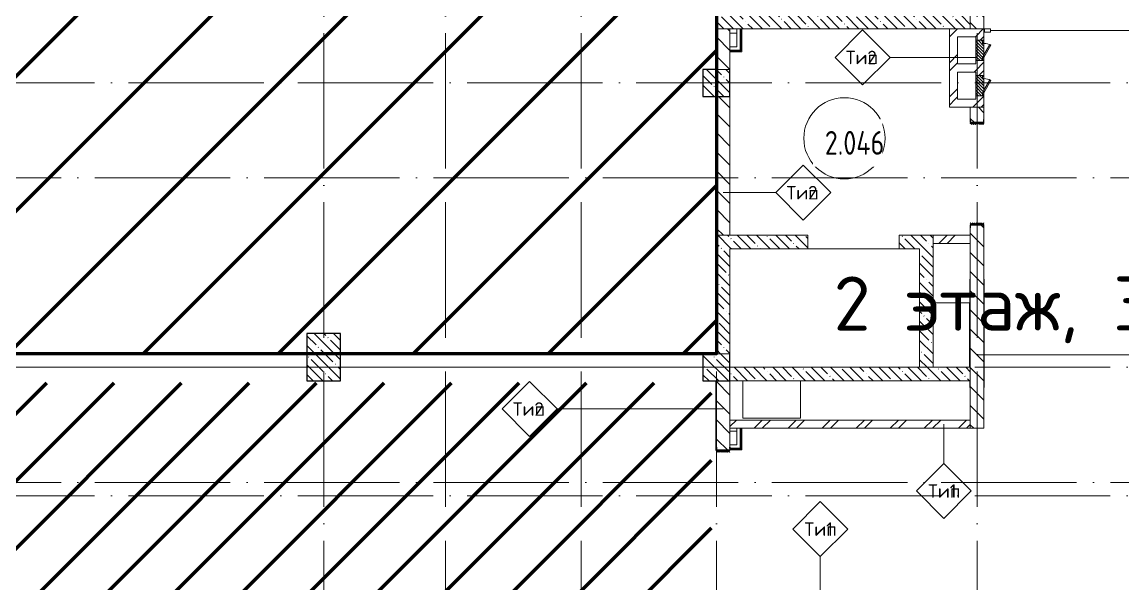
# Model space of a CAD drawing. Header units: millimetres. Extents: x -68946 to 288321, y -402657 to 324925.
# Drawn here: x 154953 to 171213, y -95860 to -87560 of the extents above; entities that cross this region are included whole.
import ezdxf

# ---------------------------------------------------------------- set-up
doc = ezdxf.new("R2010")
doc.units = ezdxf.units.MM
doc.linetypes.add('ADSK_Линия сетки', pattern=[2500, 2000, -250, 0, -250])
for name, color, linetype, lineweight in [('3.4) ПТ-2         4 вып', 70, 'Continuous', 60), ('3.4) ПТ-5         4 вып', 150, 'Continuous', 60), ('A-AREA-____-IDEN', 250, 'Continuous', 9), ('A-DETL-GENF-OTLN', 250, 'Continuous', 5), ('A-DOOR-____-MCUT', 250, 'Continuous', 5), ('A-DOOR-____-OTLN', 250, 'Continuous', 5), ('A-FLOR-____-OTLN', 192, 'Continuous', 9), ('A-WALL-____-IDEN', 250, 'Continuous', 9), ('A-WALL-____-MCUT', 250, 'Continuous', 13), ('A-WALL-____-PATT', 250, 'Continuous', 13), ('A-WALL-FNSH-MCUT', 250, 'Continuous', 13), ('G-____-____-TEXT', 250, 'Continuous', 9), ('I-WALL-____-OTLN', 250, 'Continuous', 9), ('S-BEAM-____-OTLN', 12, 'Continuous', 9), ('S-COLS-____-MCUT', 250, 'Continuous', 25), ('S-COLS-____-OTLN', 250, 'Continuous', 9), ('S-GRID-____-OTLN', 250, 'Continuous', 9)]:
    doc.layers.add(name, color=color, linetype=linetype, lineweight=lineweight)
doc.styles.add('ISOCPEUR', font='isocpeur.ttf', dxfattribs={"width": 0.8, "height": 100})
doc.styles.add('ISOCPEUR_3', font='isocpeur.ttf', dxfattribs={"height": 250})
doc.styles.add('ISOCPEUR_6', font='isocpeur.ttf', dxfattribs={"height": 3.5})
pattern_1 = [(45, (28708.77, -120984.93), (-251.4472, 251.4472), []), (45, (28708.77, -120603.93), (-251.4472, 251.4472), [])]
pattern_2 = [(135, (28708.77, -120984.93), (-141.42136, -141.42136), [])]
pattern_3 = [(135, (28708.77, -120984.93), (-142.5612, -142.5612), []), (135, (28851.33, -120984.93), (-142.5612, -142.5612), [252.016, -50.403, 3.353, -47.05])]
pattern_4 = [(45, (125, 0), (-22.6274, 22.6274), [])]

# ---------------------------------------------------------------- blocks, each defined once
blk = doc.blocks.new('Дверь_СКБ_2Ст_Внутренняя1 - Н_ВВ-10_3_2200x2600h_Фрамуга сверху 2-42980832-АР1_Кладочный план 2 этажа С2и3')
at = {"layer": 'A-DOOR-____-OTLN'}
h = blk.add_hatch(dxfattribs=at)
h.set_pattern_fill('FP_7', color=256, style=0, pattern_type=2)
h.set_pattern_definition([(45, (-921.384, 164.685), (-14.1421, 14.1421), []), (135, (-921.384, 164.685), (-14.1421, -14.1421), [])])
h.paths.add_polyline_path([(-1063, 100), (-1088, 100), (-1088, -100), (-1063, -100), (-1063, 3)])
h = blk.add_hatch(dxfattribs=at)
h.set_pattern_fill('FP_6', color=256, style=0, pattern_type=2)
h.set_pattern_definition([(135, (1201.41, 164.685), (-14.1421, -14.1421), []), (225, (1201.41, 164.685), (14.1421, -14.1421), [])])
h.paths.add_polyline_path([(1112, -100), (1112, 100), (1087, 100), (1087, -100)])
blk = doc.blocks.new('Дверь_СКБ_2Ст_Внутренняя1 - Н_Д-6л_1500x2100h_Лифтовой холл _зона безопасности МГН_-42057417-АР1_Кладочный план 2 этажа С2и3')
at = {"layer": 'A-DOOR-____-OTLN'}
h = blk.add_hatch(dxfattribs=at)
h.set_pattern_fill('FP_33', color=256, style=0, pattern_type=2)
h.set_pattern_definition([(45, (-571.384, 164.685), (-14.1421, 14.1421), []), (135, (-571.384, 164.685), (-14.1421, -14.1421), [])])
h.paths.add_polyline_path([(-737.5, -100), (-712.5, -100), (-712.5, 100), (-737.5, 100)])
h = blk.add_hatch(dxfattribs=at)
h.set_pattern_fill('FP_32', color=256, style=0, pattern_type=2)
h.set_pattern_definition([(135, (1551.41, 164.685), (-14.14214, -14.14214), []), (225, (1551.41, 164.685), (14.14214, -14.14214), [])])
h.paths.add_polyline_path([(737.5, -100), (762.5, -100), (762.5, 100), (737.5, 100)])
blk = doc.blocks.new('ADSK_КолоннаНесущая_Швеллер_Гнутый_ГОСТ 8278-83 - 200х50х4_таб_1 2-V44-АР1_Кладочный план 2 этажа С2и3')
at = {"layer": 'S-COLS-____-MCUT'}
for p, q in [((-6, -90), (-6, 90)), ((0, 96), (40, 96)), ((40, 100), (20, 100)), ((40, 96), (40, 100)), ((40, -96), (0, -96)), ((20, -100), (40, -100)), ((40, -100), (40, -96))]:
    blk.add_line(p, q, dxfattribs=at)
for centre, radius, start, end in [((0, 90), 10, 90, 180), ((0, 90), 6, 90, 180), ((0, -90), 10, 180, 270), ((0, -90), 6, 180, 270)]:
    blk.add_arc(centre, radius, start, end, dxfattribs=at)
blk = doc.blocks.new('ADSK_КолоннаНесущая_Швеллер_Гнутый_ГОСТ 8278-83 - 200х50х4_таб_1 2-V46-АР1_Кладочный план 2 этажа С2и3')
at = {"layer": 'S-COLS-____-MCUT'}
for p, q in [((-6, -90), (-6, 90)), ((0, 96), (40, 96)), ((40, 100), (20, 100)), ((40, 96), (40, 100)), ((40, -96), (0, -96)), ((20, -100), (40, -100)), ((40, -100), (40, -96))]:
    blk.add_line(p, q, dxfattribs=at)
for centre, radius, start, end in [((0, 90), 10, 90, 179.9936), ((0, 90), 6, 90, 180), ((0, -90), 10, 180.0064, 270), ((0, -90), 6, 180, 270)]:
    blk.add_arc(centre, radius, start, end, dxfattribs=at)
blk = doc.blocks.new('ASML_АР_ЭП_Уголок - ЭП_Уголок-39133254-АР1_Кладочный план 2 этажа С2и3')
at = {"layer": 'S-BEAM-____-OTLN', "lineweight": 5}
for p, q in [((-800, 0), (-800, 6)), ((-800, 0), (500, 0)), ((700, 0), (800, 0)), ((800, 6), (800, 0))]:
    blk.add_line(p, q, dxfattribs=at)
blk = doc.blocks.new('ASML_АР_ЭП_Уголок - ЭП_Уголок-39133255-АР1_Кладочный план 2 этажа С2и3')
at = {"layer": 'S-BEAM-____-OTLN', "lineweight": 5}
for p, q in [((-800, -6), (-800, 0)), ((800, 0), (-800, 0)), ((800, 0), (800, -6))]:
    blk.add_line(p, q, dxfattribs=at)
blk = doc.blocks.new('DM_Штора_Противодымная_Doormaster_E-60 - ш_4400 х в_2500-40883804-АР1_Кладочный план 2 этажа С2и3')
at = {"layer": 'A-DOOR-____-MCUT'}
for p, q in [((-2075, 150), (-2165, 150)), ((-2165, 150), (-2165, 100)), ((-2165, 100), (-2075, 100)), ((-2075, 100), (-2075, 150)), ((-2075, 125), (2325, 125)), ((2325, 150), (2325, 100)), ((2415, 150), (2325, 150)), ((2325, 100), (2415, 100)), ((2415, 100), (2415, 150))]:
    blk.add_line(p, q, dxfattribs=at)
blk = doc.blocks.new('АР_Люк - ЛРС_ВК_300х2000_СС-40365405-АР1_Кладочный план 2 этажа С2и3')
at = {"layer": 'A-DOOR-____-OTLN'}
h = blk.add_hatch(dxfattribs=at)
h.set_pattern_fill('FP_88', color=256, style=0, pattern_type=2)
h.set_pattern_definition(pattern_4)
h.paths.add_polyline_path([(275, -60), (275, 60), (-25, 60), (-25, -60)])
at = {"layer": 'A-DETL-GENF-OTLN'}
for p, q in [((275, 60), (-25, 60)), ((-25, 60), (-25, -60)), ((275, -60), (275, 60)), ((-25, -60), (275, -60))]:
    blk.add_line(p, q, dxfattribs=at)
at = {"layer": 'A-DOOR-____-MCUT'}
for p, q in [((48, 165), (38, 148)), ((230, 60), (48, 165)), ((20, 60), (-15, 60)), ((-15, 60), (-15, 40)), ((-15, 40), (20, 40)), ((20, 40), (20, 60)), ((38, 148), (190, 60)), ((190, 60), (220, 43)), ((220, 43), (230, 60)), ((265, 60), (230, 60)), ((230, 60), (230, 40)), ((230, 40), (265, 40)), ((265, 40), (265, 60))]:
    blk.add_line(p, q, dxfattribs=at)
blk.add_arc((230, 60), 210, 150, 180, dxfattribs=at)
blk = doc.blocks.new('АР_Люк - ЛРС_ВК_300х2000_СС-V61-АР1_Кладочный план 2 этажа С2и3')
at = {"layer": 'A-DOOR-____-OTLN'}
h = blk.add_hatch(dxfattribs=at)
h.set_pattern_fill('FP_88', color=256, style=0, pattern_type=2)
h.set_pattern_definition(pattern_4)
h.paths.add_polyline_path([(275, -60), (275, 60), (-25, 60), (-25, -60)])
at = {"layer": 'A-DETL-GENF-OTLN'}
for p, q in [((275, 60), (-25, 60)), ((-25, 60), (-25, -60)), ((275, -60), (275, 60)), ((-25, -60), (275, -60))]:
    blk.add_line(p, q, dxfattribs=at)
at = {"layer": 'A-DOOR-____-MCUT'}
for p, q in [((48, 165), (38, 148)), ((230, 60), (48, 165)), ((20, 60), (-15, 60)), ((-15, 60), (-15, 40)), ((-15, 40), (20, 40)), ((20, 40), (20, 60)), ((38, 148), (190, 60)), ((190, 60), (220, 43)), ((220, 43), (230, 60)), ((265, 60), (230, 60)), ((230, 60), (230, 40)), ((230, 40), (265, 40)), ((265, 40), (265, 60))]:
    blk.add_line(p, q, dxfattribs=at)
blk.add_arc((230, 60), 210, 150, 180, dxfattribs=at)
blk = doc.blocks.new('AAR_СКБ_Марка_Помещения_мал - Номер-28977439-АР1_Кладочный план 2 этажа С2и3')
at = {"layer": 'A-AREA-____-IDEN'}
blk.add_circle((-0.028, 0), 3, dxfattribs=at)
blk = doc.blocks.new('ADSK_Марка_Стена - Типоразмер_ADSK_Марка-30564887-АР1_Кладочный план 2 этажа С2и3')
at = {"layer": 'A-WALL-____-IDEN'}
for p, q in [((-0.16, 4.37), (-4.21, 0.31)), ((3.9, 0.31), (-0.16, 4.37)), ((-4.21, 0.31), (-0.16, -3.74)), ((-0.16, -3.74), (3.9, 0.31))]:
    blk.add_line(p, q, dxfattribs=at)

msp = doc.modelspace()

# ---------------------------------------------------------------- hatches: boundary and pattern name
at = {"layer": '3.4) ПТ-2         4 вып'}
h = msp.add_hatch(dxfattribs=at)
h.set_pattern_fill('ANSI31', color=256, scale=222)
h.paths.add_polyline_path([(147408.7722, -85409.9342), (133608.7728, -85409.9342), (133608.7728, -101759.9342), (142758.7722, -101759.9342), (142758.7722, -110759.9342), (165136.7219, -110759.9342), (165136.7219, -98559.9347), (161208.7722, -98559.9347), (161208.7722, -105059.9342), (149908.7722, -105059.9342), (149908.7722, -98359.9342), (161008.7722, -98359.9342), (161008.7722, -98159.9347), (165136.7219, -98159.9347), (165136.7219, -92888.3519), (147408.7722, -92888.3519)])
h.paths.add_polyline_path([(141688.7725, -92339.9342), (144128.7722, -92339.9342), (144128.7722, -93379.9347), (141688.7725, -93379.9347)], flags=16)
h.paths.add_polyline_path([(141708.7722, -88989.9347), (141708.7722, -88259.9347), (142958.7722, -88259.9347), (142958.7722, -88989.9347)], flags=16)
h.paths.add_polyline_path([(141708.7722, -98159.9347), (142958.7722, -98159.9347), (142958.7722, -98859.9342), (141708.7722, -98859.9342)], flags=16)
at = {"layer": '3.4) ПТ-5         4 вып'}
h = msp.add_hatch(dxfattribs=at)
h.set_pattern_fill('ANSI31', color=256, scale=444)
h.paths.add_polyline_path([(165208.7503, -76059.9347), (147808.7503, -76059.9347), (147808.7503, -90919.9338), (148728.7722, -90919.9338), (148728.7722, -92459.9342), (165208.7503, -92459.9342)])
at = {"layer": 'A-WALL-____-PATT', "lineweight": 15}
h = msp.add_hatch(dxfattribs=at)
h.set_pattern_fill('FP_1', color=256, style=0, pattern_type=2)
h.set_pattern_definition(pattern_2)
h.paths.add_polyline_path([(169038.7722, -87659.9663), (169158.7722, -87659.9663), (169158.7722, -87359.9663), (168958.7722, -87359.9663), (168958.7722, -87659.9663)])
h.paths.add_polyline_path([(169158.7722, -86259.9663), (169158.7722, -82624.9351), (168958.7722, -82624.9351), (168958.7722, -86259.9663)])
h.paths.add_polyline_path([(169158.7722, -81524.9351), (169158.7722, -75659.9657), (168958.7722, -75659.9657), (168958.7722, -81524.9351)])
h = msp.add_hatch(dxfattribs=at)
h.set_pattern_fill('FP_40', color=256, style=0, pattern_type=2)
h.set_pattern_definition(pattern_3)
h.paths.add_polyline_path([(168768.7722, -87659.9663), (168958.7722, -87659.9663), (168958.7722, -87459.9663), (165208.7722, -87459.9663), (165208.7722, -87659.9663), (168648.7722, -87659.9663)])
h = msp.add_hatch(dxfattribs=at)
h.set_pattern_fill('FP_1', color=256, style=0, pattern_type=2)
h.set_pattern_definition(pattern_2)
h.paths.add_polyline_path([(165208.7722, -88259.9342), (165408.7722, -88259.9342), (165408.7722, -87659.9663), (165208.7722, -87659.9663), (165208.7722, -88234.7547)])
h = msp.add_hatch(dxfattribs=at)
h.set_pattern_fill('FP_12', color=256, style=0, pattern_type=2)
h.set_pattern_definition(pattern_1)
h.paths.add_polyline_path([(168648.7722, -88699.9663), (168768.7722, -88699.9663), (168768.7722, -87659.9663), (168648.7722, -87659.9663), (168648.7722, -88234.7547)])
h = msp.add_hatch(dxfattribs=at)
h.set_pattern_fill('FP_12', color=256, style=0, pattern_type=2)
h.set_pattern_definition(pattern_1)
h.paths.add_polyline_path([(169038.7722, -87779.9663), (169038.7722, -87659.9663), (168768.7722, -87659.9663), (168768.7722, -87779.9663)])
h = msp.add_hatch(dxfattribs=at)
h.set_pattern_fill('FP_12', color=256, style=0, pattern_type=2)
h.set_pattern_definition(pattern_1)
h.paths.add_polyline_path([(169038.7722, -88699.9663), (169158.7722, -88699.9663), (169158.7722, -88649.9663), (169038.7722, -88649.9663)])
h.paths.add_polyline_path([(169038.7722, -88349.9663), (169158.7722, -88349.9663), (169158.7722, -88129.9663), (169038.7722, -88129.9663), (169038.7722, -88299.9663)])
h.paths.add_polyline_path([(169158.7722, -87829.9663), (169158.7722, -87659.9663), (169038.7722, -87659.9663), (169038.7722, -87829.9663)])
h = msp.add_hatch(dxfattribs=at)
h.set_pattern_fill('FP_12', color=256, style=0, pattern_type=2)
h.set_pattern_definition(pattern_1)
h.paths.add_polyline_path([(168768.7722, -88299.9663), (169038.7722, -88299.9663), (169038.7722, -88179.9663), (168768.7722, -88179.9663), (168768.7722, -88234.7547)])
h = msp.add_hatch(dxfattribs=at)
h.set_pattern_fill('FP_1', color=256, style=0, pattern_type=2)
h.set_pattern_definition(pattern_2)
h.paths.add_polyline_path([(165208.7722, -90709.9338), (165408.7722, -90709.9338), (165408.7722, -88659.9347), (165208.7722, -88659.9347)])
h = msp.add_hatch(dxfattribs=at)
h.set_pattern_fill('FP_12', color=256, style=0, pattern_type=2)
h.set_pattern_definition(pattern_1)
h.paths.add_polyline_path([(169158.7722, -88819.9663), (169158.7722, -88699.9663), (168648.7722, -88699.9663), (168648.7722, -88819.9663), (168958.7722, -88819.9663)])
h = msp.add_hatch(dxfattribs=at)
h.set_pattern_fill('FP_1', color=256, style=0, pattern_type=2)
h.set_pattern_definition(pattern_2)
h.paths.add_polyline_path([(169158.7722, -93559.9342), (169158.7722, -90549.9347), (168958.7722, -90549.9347), (168958.7722, -93559.9342)])
h.paths.add_polyline_path([(168958.7722, -89049.9347), (169158.7722, -89049.9347), (169158.7722, -88819.9663), (168958.7722, -88819.9663), (168958.7722, -89019.9347)])
h = msp.add_hatch(dxfattribs=at)
h.set_pattern_fill('FP_40', color=256, style=0, pattern_type=2)
h.set_pattern_definition(pattern_3)
h.paths.add_polyline_path([(165208.7503, -92459.9342), (165408.7503, -92459.9342), (165408.7503, -90709.9342), (165208.7503, -90709.9342), (165208.7503, -92266.7168)])
h = msp.add_hatch(dxfattribs=at)
h.set_pattern_fill('FP_40', color=256, style=0, pattern_type=2)
h.set_pattern_definition(pattern_3)
h.paths.add_polyline_path([(168408.7722, -90909.9338), (168408.7722, -90709.9338), (167908.7722, -90709.9338), (167908.7722, -90909.9338), (168208.7722, -90909.9338)])
h.paths.add_polyline_path([(165408.7503, -90909.9338), (166558.7722, -90909.9338), (166558.7722, -90709.9338), (165408.7503, -90709.9338)])
h = msp.add_hatch(dxfattribs=at)
h.set_pattern_fill('FP_40', color=256, style=0, pattern_type=2)
h.set_pattern_definition(pattern_3)
h.paths.add_polyline_path([(166558.7503, -90909.9342), (166558.7503, -90709.9342), (165408.7503, -90709.9342), (165408.7503, -90909.9342)])
h.paths.add_polyline_path([(168408.7722, -90909.9342), (168408.7722, -90709.9342), (167908.7503, -90709.9342), (167908.7503, -90909.9342)])
h = msp.add_hatch(dxfattribs=at)
h.set_pattern_fill('FP_12', color=256, style=0, pattern_type=2)
h.set_pattern_definition(pattern_1)
h.paths.add_polyline_path([(168408.7722, -90829.9338), (168958.7722, -90829.9338), (168958.7722, -90709.9338), (168408.7722, -90709.9338)])
h = msp.add_hatch(dxfattribs=at)
h.set_pattern_fill('FP_40', color=256, style=0, pattern_type=2)
h.set_pattern_definition(pattern_3)
h.paths.add_polyline_path([(168208.7722, -92659.9332), (168408.7722, -92659.9332), (168408.7722, -90909.9338), (168208.7722, -90909.9338), (168208.7722, -92266.7168)])
h = msp.add_hatch(dxfattribs=at)
h.set_pattern_fill('FP_40', color=256, style=0, pattern_type=2)
h.set_pattern_definition(pattern_3)
h.paths.add_polyline_path([(168208.7722, -92659.9332), (168408.7722, -92659.9332), (168408.7722, -90909.9338), (168208.7722, -90909.9338), (168208.7722, -92266.7168)])
h = msp.add_hatch(dxfattribs=at)
h.set_pattern_fill('FP_40', color=256, style=0, pattern_type=2)
h.set_pattern_definition(pattern_3)
h.paths.add_polyline_path([(168958.7722, -92859.9332), (168958.7722, -92659.9332), (165408.7503, -92659.9332), (165408.7503, -92859.9332), (167804.2581, -92859.9332)])
h = msp.add_hatch(dxfattribs=at)
h.set_pattern_fill('FP_1', color=256, style=0, pattern_type=2)
h.set_pattern_definition(pattern_2)
h.paths.add_polyline_path([(165408.7722, -97319.9342), (165408.7722, -96089.9347), (165208.7722, -96089.9347), (165208.7722, -97319.9342)])
h.paths.add_polyline_path([(165208.7722, -93889.9347), (165408.7722, -93889.9347), (165408.7722, -92859.9342), (165208.7722, -92859.9342), (165208.7722, -93859.9347)])
h = msp.add_hatch(dxfattribs=at)
h.set_pattern_fill('FP_12', color=256, style=0, pattern_type=2)
h.set_pattern_definition(pattern_1)
h.paths.add_polyline_path([(168958.7722, -93559.9342), (168958.7722, -93439.9342), (165408.7722, -93439.9342), (165408.7722, -93559.9342), (167804.2581, -93559.9342)])
at = {"layer": 'S-COLS-____-OTLN', "lineweight": 5}
h = msp.add_hatch(dxfattribs=at)
h.set_pattern_fill('FP_40', color=256, style=0, pattern_type=2)
h.set_pattern_definition(pattern_3)
h.paths.add_polyline_path([(165408.7503, -88659.9342), (165408.7503, -88259.9342), (165008.7503, -88259.9342), (165008.7503, -88659.9342)])
h = msp.add_hatch(dxfattribs=at)
h.set_pattern_fill('FP_40', color=256, style=0, pattern_type=2)
h.set_pattern_definition(pattern_3)
h.paths.add_polyline_path([(159158.7503, -92859.9342), (159658.7503, -92859.9342), (159658.7503, -92159.9342), (159158.7503, -92159.9342), (159158.7503, -92266.7168)])
h = msp.add_hatch(dxfattribs=at)
h.set_pattern_fill('FP_40', color=256, style=0, pattern_type=2)
h.set_pattern_definition(pattern_3)
h.paths.add_polyline_path([(165008.7503, -92859.9342), (165408.7503, -92859.9342), (165408.7503, -92459.9342), (165008.7503, -92459.9342)])

# ---------------------------------------------------------------- linework, layer by layer
at = {"layer": '3.4) ПТ-5         4 вып'}
msp.add_lwpolyline([(147808.7503, -91039.9338), (147808.7503, -76059.9347), (165208.7503, -76059.9347), (165208.7503, -92459.9342), (148608.7722, -92459.9342)], dxfattribs=at)
at = {"layer": 'A-FLOR-____-OTLN'}
for p, q in [((165408.7722, -87724.9663), (165508.7722, -87724.9663)), ((165508.7722, -87924.9663), (165408.7722, -87924.9663)), ((166558.7722, -90909.9338), (167908.7503, -90909.9338)), ((168408.7722, -91709.9338), (168948.7722, -91709.9338)), ((168948.7722, -91709.9338), (168948.7722, -92659.9332)), ((159158.7503, -92659.9338), (153658.7503, -92659.9338)), ((165008.7503, -92659.9338), (159658.7503, -92659.9338)), ((165598.7732, -93409.9332), (165598.7732, -92859.9332)), ((166448.7732, -92859.9332), (166448.7732, -93409.9332)), ((166448.7732, -93409.9332), (165598.7732, -93409.9332)), ((165408.7722, -93602.6434), (165508.7722, -93602.6434)), ((165508.7722, -93802.6434), (165408.7722, -93802.6434))]:
    msp.add_line(p, q, dxfattribs=at)
at = {"layer": 'A-WALL-____-IDEN'}
for p, q in [((169058.7722, -88081.9555), (167773.1472, -88081.9555)), ((165308.7722, -90079.0717), (166086.9119, -90079.0717)), ((169058.7722, -92475.6111), (171442.8276, -92475.6111)), ((165308.7722, -93274.4576), (162855.6024, -93274.4576)), ((168567.5355, -93499.9342), (168567.5355, -94079.5999)), ((166742.1143, -96404.9342), (166742.1143, -95454.1936))]:
    msp.add_line(p, q, dxfattribs=at)
at = {"layer": 'A-WALL-____-MCUT', "color": 7, "lineweight": 15}
for p, q in [((165208.7722, -88259.9342), (165208.7722, -87009.7833)), ((168958.7722, -87389.9663), (168958.7722, -87659.9663)), ((169158.7722, -87829.9663), (169158.7722, -87389.9663)), ((165508.7722, -87659.9663), (165208.7722, -87659.9663)), ((165408.7722, -87925.2055), (165408.7722, -87659.9663)), ((168648.7722, -87659.9663), (165558.7722, -87659.9663)), ((168648.7722, -87659.9663), (168648.7722, -88819.9663)), ((168768.7722, -87779.9663), (169038.7722, -87779.9663)), ((168768.7722, -88179.9663), (168768.7722, -87779.9663)), ((169038.7722, -87779.9663), (169038.7722, -87829.9663)), ((169038.7722, -87829.9663), (169158.7722, -87829.9663)), ((165408.7722, -88259.9342), (165408.7722, -87975.2055)), ((169038.7722, -88129.9663), (169038.7722, -88179.9663)), ((169158.7722, -88129.9663), (169038.7722, -88129.9663)), ((169158.7722, -88349.9663), (169158.7722, -88129.9663)), ((169038.7722, -88179.9663), (168768.7722, -88179.9663)), ((168768.7722, -88299.9663), (169038.7722, -88299.9663)), ((168768.7722, -88699.9663), (168768.7722, -88299.9663)), ((169038.7722, -88299.9663), (169038.7722, -88349.9663)), ((169038.7722, -88349.9663), (169158.7722, -88349.9663)), ((165208.7722, -88659.9347), (165208.7722, -90709.9338)), ((165408.7722, -88659.9347), (165208.7722, -88659.9347)), ((165408.7722, -90709.9338), (165408.7722, -88659.9347)), ((169038.7722, -88699.9663), (168768.7722, -88699.9663)), ((169038.7722, -88649.9663), (169038.7722, -88699.9663)), ((169158.7722, -88649.9663), (169038.7722, -88649.9663)), ((169158.7722, -89019.9347), (169158.7722, -88649.9663)), ((168648.7722, -88819.9663), (168958.7722, -88819.9663)), ((168958.7722, -88819.9663), (168958.7722, -89019.9347)), ((166558.7503, -90709.9342), (165208.7503, -90709.9342)), ((165208.7503, -90709.9342), (165208.7503, -92459.9342)), ((165208.7722, -90709.9338), (166558.7722, -90709.9338)), ((166558.7503, -90909.9342), (166558.7503, -90709.9342)), ((166558.7722, -90909.9338), (166558.7722, -90709.9338)), ((168408.7722, -90709.9342), (167908.7503, -90709.9342)), ((167908.7503, -90709.9342), (167908.7503, -90909.9342)), ((168958.7722, -90709.9338), (167908.7722, -90709.9338)), ((167908.7722, -90709.9338), (167908.7722, -90909.9338)), ((168408.7722, -92659.9332), (168408.7722, -90709.9338)), ((168958.7722, -90579.9347), (168958.7722, -93559.9342)), ((168958.7722, -90829.9338), (168958.7722, -90709.9338)), ((169158.7722, -93559.9342), (169158.7722, -90579.9347)), ((168408.7722, -90829.9338), (168958.7722, -90829.9338)), ((165408.7503, -90909.9338), (166558.7722, -90909.9338)), ((165408.7503, -90909.9342), (166558.7503, -90909.9342)), ((165408.7503, -92459.9342), (165408.7503, -90909.9342)), ((167908.7503, -90909.9342), (168208.7722, -90909.9342)), ((167908.7722, -90909.9338), (168208.7722, -90909.9338)), ((168208.7722, -90909.9338), (168208.7722, -92659.9332)), ((168208.7722, -92659.9332), (165408.7503, -92659.9332)), ((165408.7503, -92659.9332), (165408.7503, -92859.9332)), ((168958.7722, -92659.9332), (168408.7722, -92659.9332)), ((165408.7722, -92859.9342), (165208.7722, -92859.9342)), ((165208.7722, -93859.9347), (165208.7722, -92859.9342)), ((165408.7503, -92859.9332), (168958.7722, -92859.9332)), ((165408.7722, -93804.8148), (165408.7722, -92859.9342)), ((168958.7722, -93439.9342), (165408.7722, -93439.9342)), ((165408.7722, -93439.9342), (165408.7722, -93559.9342)), ((165408.7722, -93559.9342), (165508.7722, -93559.9342)), ((165558.7722, -93559.9342), (169158.7722, -93559.9342))]:
    msp.add_line(p, q, dxfattribs=at)
at = {"layer": 'A-WALL-____-MCUT', "color": 30, "lineweight": 15}
for p, q in [((165508.7722, -87659.9663), (165508.7722, -87925.2055)), ((165558.7722, -87659.9663), (165558.7722, -87975.2055)), ((165508.7722, -87925.2055), (165408.7722, -87925.2055)), ((165558.7722, -87975.2055), (165408.7722, -87975.2055)), ((165508.7722, -93559.9342), (165508.7722, -93804.8148)), ((165558.7722, -93559.9342), (165558.7722, -93854.8148)), ((165508.7722, -93804.8148), (165408.7722, -93804.8148)), ((165558.7722, -93854.8148), (165408.7722, -93854.8148)), ((165408.7722, -93854.8148), (165408.7722, -93859.9347))]:
    msp.add_line(p, q, dxfattribs=at)
at = {"layer": 'A-WALL-____-MCUT', "color": 42, "lineweight": 15}
for p, q in [((165558.7722, -87659.9663), (165508.7722, -87659.9663)), ((165571.2722, -87659.9663), (165571.2722, -87987.7055)), ((165408.7722, -87925.2055), (165408.7722, -87975.2055)), ((165571.2722, -87987.7055), (165408.7722, -87987.7055)), ((165558.7722, -93559.9342), (165508.7722, -93559.9342)), ((165571.2722, -93559.9342), (165571.2722, -93867.3148)), ((165408.7722, -93804.8148), (165408.7722, -93854.8148)), ((165571.2722, -93867.3148), (165416.7722, -93867.3148))]:
    msp.add_line(p, q, dxfattribs=at)
at = {"layer": 'A-WALL-____-MCUT', "lineweight": 15}
for p, q in [((168648.7722, -87659.9663), (169158.7722, -87659.9663)), ((165208.7722, -88259.9342), (165408.7722, -88259.9342)), ((169158.7722, -88819.9663), (168958.7722, -88819.9663)), ((165208.7503, -92459.9342), (165408.7503, -92459.9342))]:
    msp.add_line(p, q, dxfattribs=at)
at = {"layer": 'A-WALL-FNSH-MCUT', "lineweight": 15}
for p, q in [((165583.7722, -88000.2055), (165583.7722, -87659.9663)), ((165408.7722, -88000.2055), (165583.7722, -88000.2055)), ((165198.7722, -92869.9342), (165198.7722, -93889.9347)), ((165208.7722, -92869.9342), (165198.7722, -92869.9342)), ((165583.7722, -93879.8148), (165583.7722, -93559.9342)), ((165198.7722, -93889.9347), (165200.7722, -93889.9347)), ((165416.7722, -93879.8148), (165583.7722, -93879.8148))]:
    msp.add_line(p, q, dxfattribs=at)
at = {"layer": 'I-WALL-____-OTLN', "lineweight": 15}
for p, q in [((169038.7722, -88129.9663), (169038.7722, -87829.9663)), ((169158.7722, -87829.9663), (169158.7722, -87839.9663)), ((169158.7722, -87874.9663), (169158.7722, -88044.9663)), ((169158.7722, -88119.9663), (169158.7722, -88129.9663)), ((169038.7722, -88649.9663), (169038.7722, -88349.9663)), ((169158.7722, -88349.9663), (169158.7722, -88359.9663)), ((169158.7722, -88394.9663), (169158.7722, -88564.9663)), ((169158.7722, -88639.9663), (169158.7722, -88649.9663))]:
    msp.add_line(p, q, dxfattribs=at)
at = {"layer": 'S-COLS-____-MCUT'}
for p, q in [((165208.7722, -88259.9342), (165008.7503, -88259.9342)), ((165008.7503, -88259.9342), (165008.7503, -88659.9342)), ((165408.7503, -88659.9342), (165408.7503, -88259.9342)), ((165008.7503, -88659.9342), (165408.7503, -88659.9342)), ((159658.7503, -92159.9342), (159158.7503, -92159.9342)), ((159158.7503, -92159.9342), (159158.7503, -92859.9342)), ((159658.7503, -92859.9342), (159658.7503, -92159.9342)), ((165208.7503, -92459.9342), (165008.7503, -92459.9342)), ((165008.7503, -92459.9342), (165008.7503, -92859.9342)), ((165408.7503, -92859.9342), (165408.7503, -92459.9342)), ((159158.7503, -92859.9342), (159658.7503, -92859.9342)), ((165008.7503, -92859.9342), (165408.7503, -92859.9342))]:
    msp.add_line(p, q, dxfattribs=at)
at = {"layer": 'S-COLS-____-OTLN'}
for p, q in [((165408.7503, -88259.9342), (165208.7722, -88259.9342)), ((165408.7503, -92459.9342), (165208.7503, -92459.9342))]:
    msp.add_line(p, q, dxfattribs=at)
at = {"layer": 'S-GRID-____-OTLN', "linetype": 'ADSK_Линия сетки'}
for p, q in [((159408.7722, -124723.7741), (159408.7722, -59782.9296)), ((161208.7722, -124723.7741), (161208.7722, -59782.9296)), ((163208.7722, -124723.7747), (163208.7722, -59782.9296)), ((165208.7722, -124723.7741), (165208.7722, -59782.9296)), ((169058.7722, -124723.7741), (169058.7722, -59782.9296)), ((94022.7944, -88459.9342), (185529.6518, -88459.9342)), ((185529.6518, -89859.9342), (128028.7722, -89859.9342)), ((94022.7944, -92659.9342), (185529.6518, -92659.9342)), ((185529.6518, -94359.9342), (128028.7722, -94359.9342)), ((94022.7944, -94559.9342), (184259.6518, -94559.9342))]:
    msp.add_line(p, q, dxfattribs=at)

# ---------------------------------------------------------------- block references
at = {"layer": 'A-AREA-____-IDEN', "xscale": 200, "yscale": 200, "zscale": 99.99999999999993}
msp.add_blockref('AAR_СКБ_Марка_Помещения_мал - Номер-28977439-АР1_Кладочный план 2 этажа С2и3', (167105.0746, -89277.2895), dxfattribs=at)
at = {"layer": 'A-DOOR-____-OTLN', "color": 250, "rotation": 180}
msp.add_blockref('DM_Штора_Противодымная_Doormaster_E-60 - ш_4400 х в_2500-40883804-АР1_Кладочный план 2 этажа С2и3', (171583.7722, -87559.9663), dxfattribs=at)
at = {"layer": 'A-DOOR-____-OTLN', "color": 8, "rotation": 270}
for name, p in [('АР_Люк - ЛРС_ВК_300х2000_СС-V61-АР1_Кладочный план 2 этажа С2и3', (169098.7722, -87854.9663)), ('АР_Люк - ЛРС_ВК_300х2000_СС-40365405-АР1_Кладочный план 2 этажа С2и3', (169098.7722, -88374.9663))]:
    msp.add_blockref(name, p, dxfattribs=at)
at = {"layer": 'A-DOOR-____-OTLN', "color": 255}
for name, p, rotation in [('Дверь_СКБ_2Ст_Внутренняя1 - Н_Д-6л_1500x2100h_Лифтовой холл _зона безопасности МГН_-42057417-АР1_Кладочный план 2 этажа С2и3', (169058.7722, -89812.4347), 89.9999999999999), ('Дверь_СКБ_2Ст_Внутренняя1 - Н_ВВ-10_3_2200x2600h_Фрамуга сверху 2-42980832-АР1_Кладочный план 2 этажа С2и3', (165308.7722, -94977.4347), 269.9999999999999)]:
    msp.add_blockref(name, p, dxfattribs=dict(at, rotation=rotation))
at = {"layer": 'A-WALL-____-IDEN', "xscale": 99.99999999999993, "yscale": 99.99999999999993, "zscale": 99.99999999999993}
for p in [(167383.0553, -88113.2055), (166508.2538, -90110.3217), (162465.5105, -93305.7076), (168583.1605, -94516.5668), (166757.7393, -95079.7267)]:
    msp.add_blockref('ADSK_Марка_Стена - Типоразмер_ADSK_Марка-30564887-АР1_Кладочный план 2 этажа С2и3', p, dxfattribs=at)
at = {"layer": 'S-BEAM-____-OTLN', "rotation": 270.0000000000395}
for name, p in [('ASML_АР_ЭП_Уголок - ЭП_Уголок-39133254-АР1_Кладочный план 2 этажа С2и3', (168952.7722, -92159.9338)), ('ASML_АР_ЭП_Уголок - ЭП_Уголок-39133255-АР1_Кладочный план 2 этажа С2и3', (169164.7722, -92159.9338))]:
    msp.add_blockref(name, p, dxfattribs=at)
at = {"layer": 'S-COLS-____-OTLN'}
for name, p, rotation in [('ADSK_КолоннаНесущая_Швеллер_Гнутый_ГОСТ 8278-83 - 200х50х4_таб_1 2-V44-АР1_Кладочный план 2 этажа С2и3', (169058.7722, -89039.8343), 90.00000000000044), ('ADSK_КолоннаНесущая_Швеллер_Гнутый_ГОСТ 8278-83 - 200х50х4_таб_1 2-V46-АР1_Кладочный план 2 этажа С2и3', (169058.7722, -90560.0343), 269.9999999999995), ('ADSK_КолоннаНесущая_Швеллер_Гнутый_ГОСТ 8278-83 - 200х50х4_таб_1 2-V44-АР1_Кладочный план 2 этажа С2и3', (165308.7722, -93879.8343), 90.00000000000044)]:
    msp.add_blockref(name, p, dxfattribs=dict(at, rotation=rotation))

# ---------------------------------------------------------------- texts
at = {"layer": 'A-WALL-____-IDEN', "char_height": 200, "attachment_point": 1, "style": 'ISOCPEUR_3'}
for s, insert, width in [('Тип', (167118.6745, -87983.5368), 387.215062), (' 2', (167438.1589, -87983.5368), 230.084312), ('Тип', (166243.8729, -89980.653), 387.215062), (' 2', (166563.3573, -89980.653), 230.084312), ('Тип', (162201.1297, -93176.0389), 387.215062), (' 2', (162520.614, -93176.0389), 230.084312), ('Тип', (168334.8796, -94386.8982), 387.215062), (' 1', (168654.364, -94386.8982), 190.801625), ('Тип', (166509.4585, -94950.0581), 387.215062), (' 1', (166828.9428, -94950.0581), 190.801625)]:
    msp.add_mtext(s, dxfattribs=dict(at, insert=insert, width=width))
at = {"layer": 'G-____-____-TEXT', "color": 7, "insert": (166938.8128, -91317.8979), "char_height": 800, "width": 18169.734652, "attachment_point": 1, "style": 'ISOCPEUR_6'}
msp.add_mtext('2 этаж, 3 секция', dxfattribs=at)

# ---------------------------------------------------------------- next in the draw order: texts
at = {"layer": 'A-AREA-____-IDEN', "insert": (166809.1742, -89169.8039), "char_height": 350, "width": 673.4175, "attachment_point": 1, "style": 'ISOCPEUR', "bg_fill": 3, "box_fill_scale": 1.5, "bg_fill_color": 256, "bg_fill_transparency": 0}
msp.add_mtext('2.046', dxfattribs=at)

doc.saveas('drawing.dxf')
